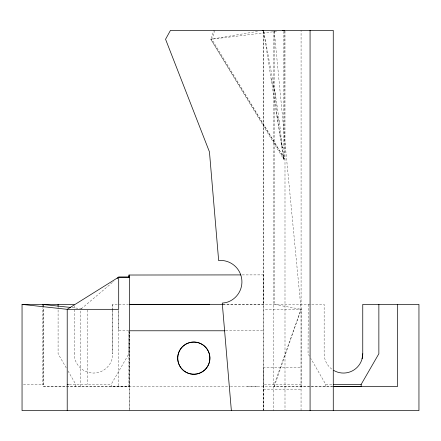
<?xml version="1.0" encoding="UTF-8"?>
<svg xmlns="http://www.w3.org/2000/svg" width="441" height="441" viewBox="0 0 441 441"><rect width="100%" height="100%" fill="white"/><g stroke="black" fill="none" stroke-linecap="round" stroke-linejoin="round"><path stroke-width="0.33" stroke-dasharray="2.21 1.65" d="M75.791 386.553L75.791 384.409L67.958 370.848M80.72 386.553L80.72 309.323M129.064 331.836L128.899 353.748L111.193 384.409L111.198 386.553L229.8 386.476M118.69 310.166L118.668 386.553M128.899 386.553L128.893 331.13M129.389 410.61L129.207 330.579L129.13 386.531M129.428 409.237L129.4 331.709M263.503 410.61L263.514 367.695L301.071 367.695M263.531 410.604L263.536 384.414L301.082 384.42L301.082 386.548L301.076 30.39M284.704 31.079L284.699 159.129L283.629 159.129L210.765 39.288L213.924 30.39M301.049 410.61L301.087 309.328L274.197 30.385L274.236 304.395L301.082 309.323M325.761 386.553L325.761 384.409L310.778 358.461M308.253 304.395L308.055 353.748L309.417 356.108M332.569 386.553L274.23 386.553L274.247 384.42L301.087 309.328L263.542 309.328M274.23 386.553L301.087 309.328M214.993 30.39L211.834 39.288L284.699 159.129L210.765 39.288L257.45 31.416M81.238 308.882L114.021 281.104M276.529 31.388L210.765 39.288M112.786 309.88L112.786 304.395L128.529 304.389M242.225 274.908L263.492 274.886L263.531 30.39L263.542 409.921M223.019 304.323L263.525 304.323L263.503 386.553M223.003 304.384L324.146 304.395L324.141 353.748A19.31 19.31 0 0 0 332.216 369.448M128.766 330.778L118.706 330.778L118.701 310.662M225.715 330.778L263.542 330.783M23.417 384.403L43.521 384.403L43.516 307.818M69.231 384.403L111.198 384.409M325.756 384.409L332.569 384.409M43.521 384.403L42.292 384.403L42.281 307.818M43.51 386.548L129.395 386.553L43.521 386.548L43.51 307.818M230.489 386.476L332.74 386.553M247.412 386.553L258.139 386.553M263.514 389.149L301.071 389.155M71.894 307.581L82.032 308.717M66.26 367.899L58.085 353.748L58.091 307.14M263.795 31.719L275.272 93.542L276.645 114.379L279.489 122.521L283.629 159.129L283.629 31.079M281.176 143.424L282.538 148.055L276.645 114.379M271.055 78.559L275.272 93.542L279.489 122.521M263.751 31.746L283.629 159.129M284.991 31.079L284.996 409.921M273.348 31.079L273.354 410.61M112.802 304.395L112.802 308.507M112.802 309.196L112.802 353.748A19.305 19.305 0 0 1 93.486 373.053A19.305 19.305 0 0 1 74.182 353.748M112.786 310.563L112.786 353.748M87.439 310.012L87.439 384.403M74.176 305.767L74.171 353.748M43.516 305.084L43.516 307.134M43.51 305.078L43.51 307.129M42.281 305.084L42.281 307.134M263.492 274.886L263.453 304.395L263.492 274.886"/><path stroke-width="0.66" d="M67.214 410.615L67.214 309.328L118.701 277.135L129.428 277.135L129.434 330.778L225.031 330.783M129.037 275.024L129.037 277.08L129.037 275.024L240.858 274.908M378.869 304.395L378.863 353.748L361.162 384.409L361.168 386.553L333.253 386.553M362.105 358.748L362.756 353.748L362.756 304.395L418.95 304.4L418.95 410.61L22.05 410.604L22.05 304.4L74.165 304.395M117.141 278.458L118.701 277.135L129.439 277.141M262.186 30.616L263.536 30.39M282.659 30.638L284.704 30.39M310.574 30.385L310.067 30.39L310.084 410.61M129.753 304.461L209.293 304.323M42.281 304.4L70.543 307.432M129.411 304.323L222.336 304.323M67.214 384.403L68.564 384.403M333.247 384.409L361.168 384.409M333.429 386.553L397.495 386.553L397.495 304.395M22.061 304.4L67.214 309.328L118.701 309.323L118.701 277.141M231.36 410.61L222.253 303.094L226.013 302.598A21.455 21.455 0 0 0 220.456 260.416L218.659 260.653L209.453 151.897L165.562 39.255L170.458 30.39L333.258 30.385L333.275 410.61M58.091 304.395L58.085 306.451M362.761 353.748A19.31 19.31 0 0 1 333.793 370.473M182.42 369.525A16.091 16.091 0 0 0 209.343 362.309A16.091 16.091 0 0 0 189.641 342.602A16.091 16.091 0 0 0 182.42 369.525A16.091 16.091 0 0 0 209.354 362.315A16.091 16.091 0 0 0 189.636 342.602A16.091 16.091 0 0 0 182.431 369.525"/></g></svg>
